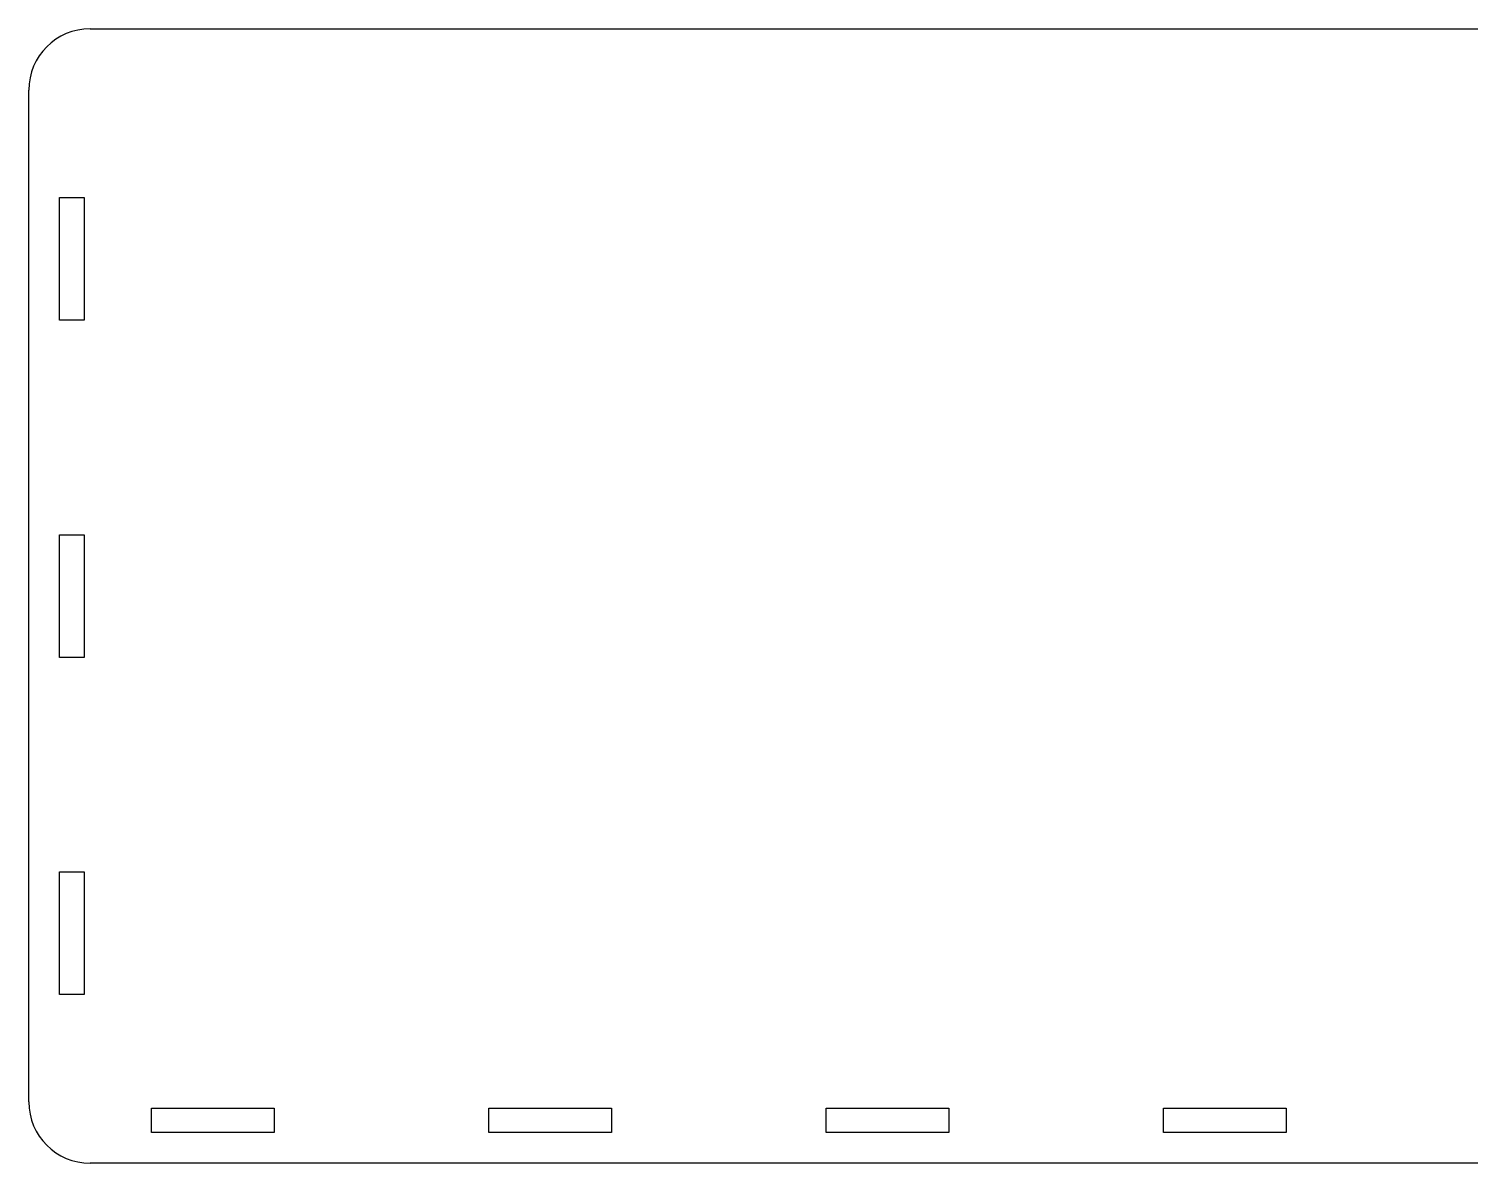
# Model space of a CAD drawing. Header units: millimetres. Extents: x 166 to 666, y 174 to 359.
# Drawn here: x 165.9 to 400.9, y 174.2 to 359.2 of the extents above; entities that cross this region are included whole.
import ezdxf

# ---------------------------------------------------------------- set-up
doc = ezdxf.new("R2010")
doc.units = ezdxf.units.MM

msp = doc.modelspace()

# ---------------------------------------------------------------- linework, layer by layer
at = {"color": 7, "linetype": 'Continuous', "lineweight": 25}
for p, q in [((175.87, 359.18), (655.87, 359.18)), ((165.87, 184.18), (165.87, 349.18)), ((170.87, 331.68), (174.87, 331.68)), ((170.87, 311.68), (170.87, 331.68)), ((174.87, 331.68), (174.87, 311.68)), ((174.87, 311.68), (170.87, 311.68)), ((170.87, 276.68), (174.87, 276.68)), ((170.87, 256.68), (170.87, 276.68)), ((174.87, 276.68), (174.87, 256.68)), ((174.87, 256.68), (170.87, 256.68)), ((170.87, 221.68), (174.87, 221.68)), ((170.87, 201.68), (170.87, 221.68)), ((174.87, 221.68), (174.87, 201.68)), ((174.87, 201.68), (170.87, 201.68)), ((185.87, 183.18), (205.87, 183.18)), ((185.87, 179.18), (185.87, 183.18)), ((205.87, 183.18), (205.87, 179.18)), ((240.87, 183.18), (260.87, 183.18)), ((240.87, 179.18), (240.87, 183.18)), ((260.87, 183.18), (260.87, 179.18)), ((295.87, 183.18), (315.87, 183.18)), ((295.87, 179.18), (295.87, 183.18)), ((315.87, 183.18), (315.87, 179.18)), ((350.87, 183.18), (370.87, 183.18)), ((350.87, 179.18), (350.87, 183.18)), ((370.87, 183.18), (370.87, 179.18)), ((205.87, 179.18), (185.87, 179.18)), ((260.87, 179.18), (240.87, 179.18)), ((315.87, 179.18), (295.87, 179.18)), ((370.87, 179.18), (350.87, 179.18)), ((655.87, 174.18), (175.87, 174.18))]:
    msp.add_line(p, q, dxfattribs=at)
for centre, start, end in [((175.87, 349.18), 90, 180), ((175.87, 184.18), 180, 270)]:
    msp.add_arc(centre, 10, start, end, dxfattribs=at)

doc.saveas('drawing.dxf')
